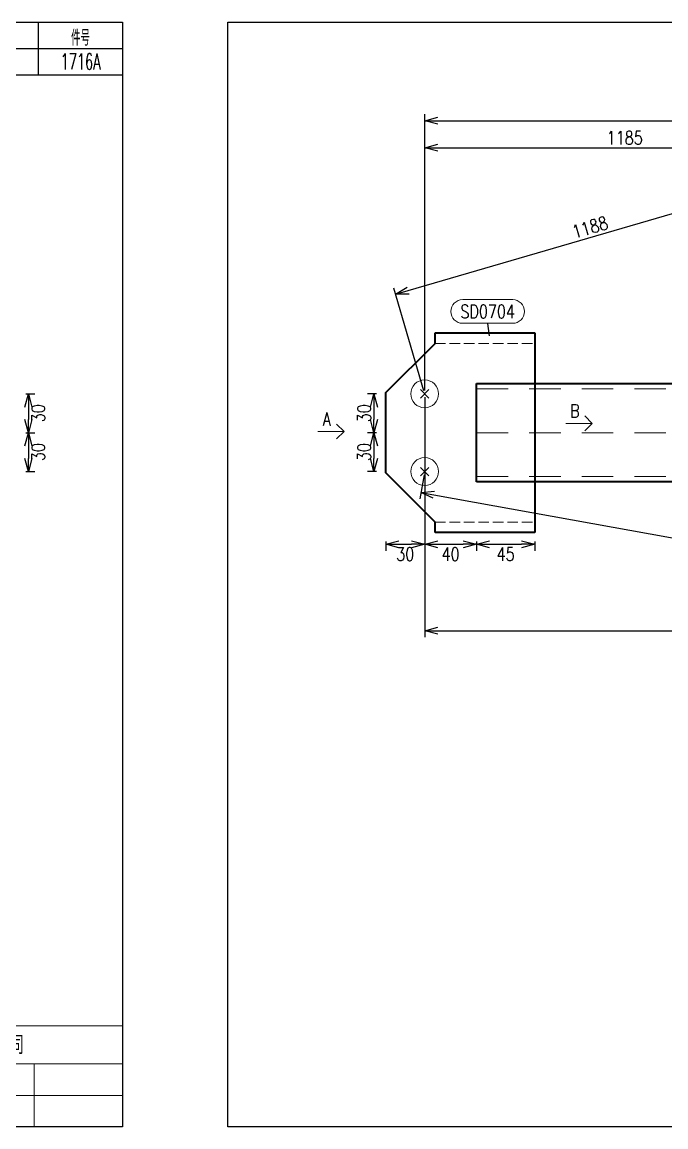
# Model space of a CAD drawing. Extents: x 154981 to 165753, y -86801 to -82885.
# Drawn here: x 159838 to 159960.3, y -83946.7 to -83736.7 of the extents above; entities that cross this region are included whole.
import ezdxf
from ezdxf.enums import TextEntityAlignment as Align

# ---------------------------------------------------------------- set-up
doc = ezdxf.new("R2010")
doc.units = 0
doc.header["$MEASUREMENT"] = 0
doc.linetypes.add('虚线', pattern=[2.75, 2, -0.75])
doc.linetypes.add('长虚线', pattern=[10, 6, -4])
doc.layers.get('0').update_dxf_attribs({"linetype": 'CONTINUOUS', "lineweight": 25})
doc.layers.get('Defpoints').update_dxf_attribs({"linetype": 'CONTINUOUS'})
doc.layers.add('4', color=7, linetype='CONTINUOUS', lineweight=25)
doc.layers.add('5', color=7, linetype='CONTINUOUS', lineweight=25)
doc.styles.add('DimFont', font='simplex.shx', dxfattribs={"width": 0.8, "bigfont": 'gbhzfs.shx'})
doc.styles.get("Standard").update_dxf_attribs({"font": 'simplex.shx', "width": 0.7, "height": 3, "bigfont": 'gbhzfs.shx'})
doc.dimstyles.new('DHDxfDimStyleOpen30', dxfattribs={"dimtxt": 2.5, "dimasz": 2.5, "dimexe": 1.25, "dimexo": 0.625, "dimtad": 2, "dimtxsty": 'DimFont', "dimblk": 'OPEN30', "dimblk1": 'OPEN30', "dimblk2": 'OPEN30', "dimcen": 2.5, "dimadec": 0, "dimazin": 0, "dimtfac": 1, "dimtmove": 0, "dimatfit": 3, "dimfxl": 0, "dimarcsym": 0})

# ---------------------------------------------------------------- blocks, each defined once
blk = doc.blocks.new('_OPEN30')
at = {"color": 0, "linetype": 'ByBlock', "lineweight": -2}
for p, q in [((-1, 0.268), (0, 0)), ((0, 0), (-1, -0.268)), ((0, 0), (-1, 0))]:
    blk.add_line(p, q, dxfattribs=at)
blk = doc.blocks.new('*D349')
at = {"layer": '5', "color": 3, "linetype": 'Continuous', "lineweight": -2}
for p, q in [((159914.5, -83806.7), (159914.5, -83759.29)), ((159917, -83760.54), (159988.02, -83760.54)), ((159990.52, -83784.5), (159990.52, -83759.29))]:
    blk.add_line(p, q, dxfattribs=at)
at = {"layer": 'Defpoints', "color": 0, "linetype": 'Continuous'}
for p in [(159990.52, -83760.54), (159990.52, -83785.13), (159914.5, -83807.33)]:
    blk.add_point(p, dxfattribs=at)
at = {"layer": '5', "color": 3, "linetype": 'Continuous', "lineweight": -2, "xscale": 2.5, "yscale": 2.5, "zscale": 2.5, "rotation": 180}
blk.add_blockref('_OPEN30', (159914.5, -83760.54), dxfattribs=at)
at = {"layer": '5', "color": 3, "linetype": 'Continuous', "lineweight": -2, "xscale": 2.5, "yscale": 2.5, "zscale": 2.5}
blk.add_blockref('_OPEN30', (159990.52, -83760.54), dxfattribs=at)
at = {"layer": '5', "color": 6, "linetype": 'Continuous', "lineweight": 18, "insert": (159952.51, -83758.66), "char_height": 2.5, "attachment_point": 5, "line_spacing_factor": 0.6, "style": 'DimFont'}
blk.add_mtext('1185', dxfattribs=at)
blk = doc.blocks.new('*D352')
at = {"layer": '5', "color": 3, "linetype": 'Continuous', "lineweight": -2}
for p, q in [((159914.5, -83807.95), (159914.5, -83853.61)), ((160023.16, -83842.39), (160023.16, -83853.61)), ((159917, -83852.36), (160020.66, -83852.36))]:
    blk.add_line(p, q, dxfattribs=at)
at = {"layer": 'Defpoints', "color": 0, "linetype": 'Continuous'}
for p in [(159914.5, -83807.33), (160023.16, -83841.77), (160023.16, -83852.36)]:
    blk.add_point(p, dxfattribs=at)
at = {"layer": '5', "color": 3, "linetype": 'Continuous', "lineweight": -2, "xscale": 2.5, "yscale": 2.5, "zscale": 2.5, "rotation": 180}
blk.add_blockref('_OPEN30', (159914.5, -83852.36), dxfattribs=at)
at = {"layer": '5', "color": 3, "linetype": 'Continuous', "lineweight": -2, "xscale": 2.5, "yscale": 2.5, "zscale": 2.5}
blk.add_blockref('_OPEN30', (160023.16, -83852.36), dxfattribs=at)
at = {"layer": '5', "color": 6, "linetype": 'Continuous', "lineweight": 18, "insert": (159968.83, -83854.24), "char_height": 2.5, "attachment_point": 5, "line_spacing_factor": 0.6, "style": 'DimFont'}
blk.add_mtext('1317', dxfattribs=at)
blk = doc.blocks.new('*D353')
at = {"layer": '5', "color": 3, "linetype": 'Continuous', "lineweight": -2}
for p, q in [((159914.5, -83806.7), (159914.5, -83754.16)), ((160146.57, -83806.7), (160146.57, -83754.16)), ((159917, -83755.41), (160144.07, -83755.41))]:
    blk.add_line(p, q, dxfattribs=at)
at = {"layer": 'Defpoints', "color": 0, "linetype": 'Continuous'}
for p in [(160146.57, -83755.41), (159914.5, -83807.33), (160146.57, -83807.33)]:
    blk.add_point(p, dxfattribs=at)
at = {"layer": '5', "color": 3, "linetype": 'Continuous', "lineweight": -2, "xscale": 2.5, "yscale": 2.5, "zscale": 2.5, "rotation": 180}
blk.add_blockref('_OPEN30', (159914.5, -83755.41), dxfattribs=at)
at = {"layer": '5', "color": 3, "linetype": 'Continuous', "lineweight": -2, "xscale": 2.5, "yscale": 2.5, "zscale": 2.5}
blk.add_blockref('_OPEN30', (160146.57, -83755.41), dxfattribs=at)
at = {"layer": '5', "color": 6, "linetype": 'Continuous', "lineweight": 18, "insert": (160030.54, -83753.54), "char_height": 2.5, "attachment_point": 5, "line_spacing_factor": 0.6, "style": 'DimFont'}
blk.add_mtext('2694', dxfattribs=at)
blk = doc.blocks.new('*D358')
at = {"layer": '5', "color": 3, "linetype": 'Continuous', "lineweight": -2}
for p, q in [((159990.34, -83784.53), (159984.64, -83765.01)), ((159911.37, -83787.7), (159982.59, -83766.91)), ((159914.32, -83806.73), (159908.62, -83787.21))]:
    blk.add_line(p, q, dxfattribs=at)
at = {"layer": 'Defpoints', "color": 0, "linetype": 'Continuous'}
for p in [(159984.99, -83766.2), (159990.52, -83785.13), (159914.5, -83807.33)]:
    blk.add_point(p, dxfattribs=at)
at = {"layer": '5', "color": 3, "linetype": 'Continuous', "lineweight": -2, "xscale": 2.5, "yscale": 2.5, "zscale": 2.5}
for p, rotation in [((159984.99, -83766.2), 16.27973343343106), ((159908.97, -83788.41), 196.2797334334311)]:
    blk.add_blockref('_OPEN30', p, dxfattribs=dict(at, rotation=rotation))
at = {"layer": '5', "color": 6, "linetype": 'Continuous', "lineweight": 18, "insert": (159945.92, -83775.66), "char_height": 2.5, "attachment_point": 5, "rotation": 16.2797, "line_spacing_factor": 0.6, "style": 'DimFont'}
blk.add_mtext('1188', dxfattribs=at)
blk = doc.blocks.new('*D360')
at = {"layer": '5', "color": 3, "linetype": 'Continuous', "lineweight": -2}
for p, q in [((159914.39, -83822.71), (159913.56, -83827.29)), ((159916.24, -83826.5), (160019.98, -83845.29)), ((160023.05, -83842.38), (160022.22, -83846.96))]:
    blk.add_line(p, q, dxfattribs=at)
at = {"layer": 'Defpoints', "color": 0, "linetype": 'Continuous'}
for p in [(159914.5, -83822.09), (160023.16, -83841.77), (160022.44, -83845.73)]:
    blk.add_point(p, dxfattribs=at)
at = {"layer": '5', "color": 3, "linetype": 'Continuous', "lineweight": -2, "xscale": 2.5, "yscale": 2.5, "zscale": 2.5}
for p, rotation in [((159913.78, -83826.06), 169.7360520854363), ((160022.44, -83845.73), 349.7360520854363)]:
    blk.add_blockref('_OPEN30', p, dxfattribs=dict(at, rotation=rotation))
at = {"layer": '5', "color": 6, "linetype": 'Continuous', "lineweight": 18, "insert": (159966.34, -83837.48), "char_height": 2.5, "attachment_point": 5, "rotation": 349.7361, "line_spacing_factor": 0.6, "style": 'DimFont'}
blk.add_mtext('1320', dxfattribs=at)
blk = doc.blocks.new('板孔21.5')
at = {"layer": '5', "color": 7, "linetype": 'Continuous', "lineweight": 13}
for p, q in [((-0.3, -0.3), (0.3, 0.3)), ((0.3, -0.3), (-0.3, 0.3))]:
    blk.add_line(p, q, dxfattribs=at)
blk.add_circle((0, 0), 1, dxfattribs=at)
blk = doc.blocks.new('*D366')
at = {"layer": '5', "color": 3, "linetype": 'Continuous', "lineweight": -2}
for p, q in [((159905.37, -83814.71), (159903.62, -83814.71)), ((159904.87, -83817.21), (159904.87, -83819.59)), ((159905.37, -83822.09), (159903.62, -83822.09))]:
    blk.add_line(p, q, dxfattribs=at)
at = {"layer": 'Defpoints', "color": 0, "linetype": 'Continuous'}
for p in [(159905.99, -83814.71), (159904.87, -83822.09), (159905.99, -83822.09)]:
    blk.add_point(p, dxfattribs=at)
at = {"layer": '5', "color": 3, "linetype": 'Continuous', "lineweight": -2, "xscale": 2.5, "yscale": 2.5, "zscale": 2.5}
for p, rotation in [((159904.87, -83814.71), 90), ((159904.87, -83822.09), 270)]:
    blk.add_blockref('_OPEN30', p, dxfattribs=dict(at, rotation=rotation))
at = {"layer": '5', "color": 6, "linetype": 'Continuous', "lineweight": 18, "insert": (159902.99, -83818.4), "char_height": 2.5, "attachment_point": 5, "rotation": 90, "line_spacing_factor": 0.6, "style": 'DimFont'}
blk.add_mtext('30', dxfattribs=at)
blk = doc.blocks.new('*D367')
at = {"layer": '5', "color": 3, "linetype": 'Continuous', "lineweight": -2}
for p, q in [((159905.37, -83807.33), (159903.62, -83807.33)), ((159904.87, -83809.83), (159904.87, -83812.21)), ((159905.37, -83814.71), (159903.62, -83814.71))]:
    blk.add_line(p, q, dxfattribs=at)
at = {"layer": 'Defpoints', "color": 0, "linetype": 'Continuous'}
for p in [(159905.99, -83807.33), (159904.87, -83814.71), (159905.99, -83814.71)]:
    blk.add_point(p, dxfattribs=at)
at = {"layer": '5', "color": 3, "linetype": 'Continuous', "lineweight": -2, "xscale": 2.5, "yscale": 2.5, "zscale": 2.5}
for p, rotation in [((159904.87, -83807.33), 90), ((159904.87, -83814.71), 270)]:
    blk.add_blockref('_OPEN30', p, dxfattribs=dict(at, rotation=rotation))
at = {"layer": '5', "color": 6, "linetype": 'Continuous', "lineweight": 18, "insert": (159902.99, -83811.02), "char_height": 2.5, "attachment_point": 5, "rotation": 90, "line_spacing_factor": 0.6, "style": 'DimFont'}
blk.add_mtext('30', dxfattribs=at)
blk = doc.blocks.new('*D368')
at = {"layer": '5', "color": 3, "linetype": 'Continuous', "lineweight": -2}
for p, q in [((159924.34, -83835.41), (159924.34, -83837.16)), ((159926.84, -83835.91), (159932.92, -83835.91)), ((159935.42, -83835.41), (159935.42, -83837.16))]:
    blk.add_line(p, q, dxfattribs=at)
at = {"layer": 'Defpoints', "color": 0, "linetype": 'Continuous'}
for p in [(159924.34, -83834.79), (159935.42, -83834.79), (159935.42, -83835.91)]:
    blk.add_point(p, dxfattribs=at)
at = {"layer": '5', "color": 3, "linetype": 'Continuous', "lineweight": -2, "xscale": 2.5, "yscale": 2.5, "zscale": 2.5, "rotation": 180}
blk.add_blockref('_OPEN30', (159924.34, -83835.91), dxfattribs=at)
at = {"layer": '5', "color": 3, "linetype": 'Continuous', "lineweight": -2, "xscale": 2.5, "yscale": 2.5, "zscale": 2.5}
blk.add_blockref('_OPEN30', (159935.42, -83835.91), dxfattribs=at)
at = {"layer": '5', "color": 6, "linetype": 'Continuous', "lineweight": 18, "insert": (159929.88, -83837.79), "char_height": 2.5, "attachment_point": 5, "line_spacing_factor": 0.6, "style": 'DimFont'}
blk.add_mtext('45', dxfattribs=at)
blk = doc.blocks.new('*D369')
at = {"layer": '5', "color": 3, "linetype": 'Continuous', "lineweight": -2}
for p, q in [((159914.5, -83835.41), (159914.5, -83837.16)), ((159917, -83835.91), (159921.84, -83835.91)), ((159924.34, -83835.41), (159924.34, -83837.16))]:
    blk.add_line(p, q, dxfattribs=at)
at = {"layer": 'Defpoints', "color": 0, "linetype": 'Continuous'}
for p in [(159914.5, -83834.79), (159924.34, -83834.79), (159924.34, -83835.91)]:
    blk.add_point(p, dxfattribs=at)
at = {"layer": '5', "color": 3, "linetype": 'Continuous', "lineweight": -2, "xscale": 2.5, "yscale": 2.5, "zscale": 2.5, "rotation": 180}
blk.add_blockref('_OPEN30', (159914.5, -83835.91), dxfattribs=at)
at = {"layer": '5', "color": 3, "linetype": 'Continuous', "lineweight": -2, "xscale": 2.5, "yscale": 2.5, "zscale": 2.5}
blk.add_blockref('_OPEN30', (159924.34, -83835.91), dxfattribs=at)
at = {"layer": '5', "color": 6, "linetype": 'Continuous', "lineweight": 18, "insert": (159919.42, -83837.79), "char_height": 2.5, "attachment_point": 5, "line_spacing_factor": 0.6, "style": 'DimFont'}
blk.add_mtext('40', dxfattribs=at)
blk = doc.blocks.new('*D370')
at = {"layer": '5', "color": 3, "linetype": 'Continuous', "lineweight": -2}
for p, q in [((159907.12, -83835.41), (159907.12, -83837.16)), ((159909.62, -83835.91), (159912, -83835.91)), ((159914.5, -83835.41), (159914.5, -83837.16))]:
    blk.add_line(p, q, dxfattribs=at)
at = {"layer": 'Defpoints', "color": 0, "linetype": 'Continuous'}
for p in [(159907.12, -83834.79), (159914.5, -83834.79), (159914.5, -83835.91)]:
    blk.add_point(p, dxfattribs=at)
at = {"layer": '5', "color": 3, "linetype": 'Continuous', "lineweight": -2, "xscale": 2.5, "yscale": 2.5, "zscale": 2.5, "rotation": 180}
blk.add_blockref('_OPEN30', (159907.12, -83835.91), dxfattribs=at)
at = {"layer": '5', "color": 3, "linetype": 'Continuous', "lineweight": -2, "xscale": 2.5, "yscale": 2.5, "zscale": 2.5}
blk.add_blockref('_OPEN30', (159914.5, -83835.91), dxfattribs=at)
at = {"layer": '5', "color": 6, "linetype": 'Continuous', "lineweight": 18, "insert": (159910.81, -83837.79), "char_height": 2.5, "attachment_point": 5, "line_spacing_factor": 0.6, "style": 'DimFont'}
blk.add_mtext('30', dxfattribs=at)
blk = doc.blocks.new('*D792')
at = {"layer": '5', "color": 3, "linetype": 'Continuous', "lineweight": -2}
for p, q in [((159838.7, -83807.33), (159840.45, -83807.33)), ((159839.2, -83809.83), (159839.2, -83812.21)), ((159838.7, -83814.71), (159840.45, -83814.71))]:
    blk.add_line(p, q, dxfattribs=at)
at = {"layer": 'Defpoints', "color": 0, "linetype": 'Continuous'}
for p in [(159838.08, -83807.33), (159838.08, -83814.71), (159839.2, -83814.71)]:
    blk.add_point(p, dxfattribs=at)
at = {"layer": '5', "color": 3, "linetype": 'Continuous', "lineweight": -2, "xscale": 2.5, "yscale": 2.5, "zscale": 2.5}
for p, rotation in [((159839.2, -83807.33), 90), ((159839.2, -83814.71), 270)]:
    blk.add_blockref('_OPEN30', p, dxfattribs=dict(at, rotation=rotation))
at = {"layer": '5', "color": 6, "linetype": 'Continuous', "lineweight": 18, "insert": (159841.08, -83811.02), "char_height": 2.5, "attachment_point": 5, "rotation": 90, "line_spacing_factor": 0.6, "style": 'DimFont'}
blk.add_mtext('30', dxfattribs=at)
blk = doc.blocks.new('*D791')
at = {"layer": '5', "color": 3, "linetype": 'Continuous', "lineweight": -2}
for p, q in [((159838.7, -83814.71), (159840.45, -83814.71)), ((159839.2, -83817.21), (159839.2, -83819.59)), ((159838.7, -83822.09), (159840.45, -83822.09))]:
    blk.add_line(p, q, dxfattribs=at)
at = {"layer": 'Defpoints', "color": 0, "linetype": 'Continuous'}
for p in [(159838.08, -83814.71), (159838.08, -83822.09), (159839.2, -83822.09)]:
    blk.add_point(p, dxfattribs=at)
at = {"layer": '5', "color": 3, "linetype": 'Continuous', "lineweight": -2, "xscale": 2.5, "yscale": 2.5, "zscale": 2.5}
for p, rotation in [((159839.2, -83814.71), 90), ((159839.2, -83822.09), 270)]:
    blk.add_blockref('_OPEN30', p, dxfattribs=dict(at, rotation=rotation))
at = {"layer": '5', "color": 6, "linetype": 'Continuous', "lineweight": 18, "insert": (159841.08, -83818.4), "char_height": 2.5, "attachment_point": 5, "rotation": 90, "line_spacing_factor": 0.6, "style": 'DimFont'}
blk.add_mtext('30', dxfattribs=at)
blk = doc.blocks.new('CTDHK')
at = {"color": 0, "linetype": 'Continuous'}
for p, q in [((0, 210), (297, 210)), ((0, 0), (0, 210)), ((297, 210), (297, 0)), ((297, 0), (0, 0))]:
    blk.add_line(p, q, dxfattribs=at)

msp = doc.modelspace()

# ---------------------------------------------------------------- linework, layer by layer
at = {"color": 3, "linetype": 'Continuous'}
msp.add_line((159926.45853, -83793.92924), (159926.75359, -83796.31056), dxfattribs=at)
at = {"layer": '4', "color": 1, "linetype": 'Continuous', "lineweight": 25}
for p, q in [((159841.11666, -83746.66733), (159841.11666, -83736.66733)), ((159710.11666, -83741.66733), (159857.11666, -83741.66733)), ((159710.11666, -83746.66733), (159857.11666, -83746.66733))]:
    msp.add_line(p, q, dxfattribs=at)
at = {"layer": '4', "color": 1, "linetype": 'Continuous', "lineweight": 18}
for p, q in [((159790.61666, -83927.46733), (159857.11666, -83927.46733)), ((159790.61666, -83934.66733), (159857.11666, -83934.66733)), ((159840.31666, -83946.66733), (159840.31666, -83934.66733)), ((159790.61666, -83940.66733), (159857.11666, -83940.66733))]:
    msp.add_line(p, q, dxfattribs=at)
for points in [[(159560.11666, -83736.66733), (159560.11666, -83946.66733), (159857.11666, -83946.66733), (159857.11666, -83736.66733)], [(159877.11666, -83736.66733), (159877.11666, -83946.66733), (160174.11666, -83946.66733), (160174.11666, -83736.66733)]]:
    msp.add_lwpolyline(points, close=True, dxfattribs=at)
at = {"layer": '5', "color": 3, "linetype": 'Continuous', "lineweight": 18}
for p, q in [((159921.72535, -83789.42509), (159931.22535, -83789.42509)), ((159921.72535, -83793.92509), (159931.22535, -83793.92509))]:
    msp.add_line(p, q, dxfattribs=at)
at = {"layer": '5', "color": 7, "linetype": 'Continuous', "lineweight": 35}
for p, q in [((159916.46856, -83795.76034), (159935.41845, -83795.76034)), ((159916.46856, -83797.72916), (159916.46856, -83795.76034)), ((159935.41845, -83795.76034), (159935.41845, -83833.66012)), ((159907.11666, -83807.08105), (159916.46856, -83797.72916)), ((159924.34384, -83805.35833), (160136.72651, -83805.35833)), ((159924.34384, -83824.06212), (159924.34384, -83805.35833)), ((159907.11666, -83822.3394), (159907.11666, -83807.08105)), ((159916.46856, -83831.6913), (159907.11666, -83822.3394)), ((160136.72651, -83824.06212), (159924.34384, -83824.06212)), ((159916.46856, -83833.66012), (159916.46856, -83831.6913)), ((159935.41845, -83833.66012), (159916.46856, -83833.66012))]:
    msp.add_line(p, q, dxfattribs=at)
at = {"layer": '5', "color": 7, "linetype": '虚线', "lineweight": 18}
for p, q in [((159916.46856, -83797.72916), (159935.41845, -83797.72916)), ((159916.46856, -83831.6913), (159935.41845, -83831.6913))]:
    msp.add_line(p, q, dxfattribs=at)
at = {"layer": '5', "color": 7, "linetype": '长虚线', "lineweight": 18}
for p, q in [((159924.34384, -83806.35833), (160136.72651, -83806.35833)), ((159924.34384, -83823.06212), (160136.72651, -83823.06212))]:
    msp.add_line(p, q, dxfattribs=at)
at = {"layer": '5', "color": 6, "linetype": 'Continuous', "lineweight": 13}
for p, q in [((159899.18145, -83814.49455), (159897.76723, -83813.08033)), ((159941.31552, -83812.94446), (159946.31552, -83812.94446)), ((159946.31552, -83812.94446), (159944.9013, -83811.53024)), ((159946.31552, -83812.94446), (159944.9013, -83814.35867)), ((159894.18145, -83814.49455), (159899.18145, -83814.49455)), ((159899.18145, -83814.49455), (159897.76723, -83815.90876))]:
    msp.add_line(p, q, dxfattribs=at)
at = {"layer": '5', "color": 56, "linetype": '长虚线', "lineweight": 18}
msp.add_line((159924.34384, -83814.71023), (160136.72651, -83814.71023), dxfattribs=at)
at = {"layer": '5', "color": 3, "linetype": 'Continuous', "lineweight": 18}
for centre, start, end in [((159921.72535, -83791.67509), 90, 270), ((159931.22535, -83791.67509), 270, 90)]:
    msp.add_arc(centre, 2.25, start, end, dxfattribs=at)

# ---------------------------------------------------------------- block references
at = {"color": 2, "linetype": 'Continuous'}
for p in [(159560.11666, -83946.66733), (159877.11666, -83946.66733)]:
    msp.add_blockref('CTDHK', p, dxfattribs=at)
at = {"layer": '5', "color": 7, "linetype": 'Continuous', "lineweight": 35, "xscale": -2.646000000007916, "yscale": 2.645999999993364, "zscale": 2.646, "rotation": 180}
for p in [(159914.49974, -83807.32715), (159914.49974, -83822.0933)]:
    msp.add_blockref('板孔21.5', p, dxfattribs=at)

# ---------------------------------------------------------------- texts
at = {"layer": '4', "color": 1, "linetype": 'Continuous', "lineweight": 25, "width": 0.6}
for s, p in [('件号', (159849.11666, -83739.66733)), ('1716A', (159849.11666, -83744.16733))]:
    msp.add_text(s, height=3, dxfattribs=at).set_placement(p, align=Align.MIDDLE_CENTER)
at = {"layer": '4', "color": 1, "linetype": 'Continuous', "lineweight": 13}
msp.add_text('广东禅涛钢结构有限公司', height=3.6, dxfattribs=at).set_placement((159824.11666, -83931.06733), align=Align.MIDDLE_CENTER)
at = {"layer": '5', "color": 6, "linetype": 'Continuous', "lineweight": 18, "width": 0.8}
msp.add_text('SD0704', height=2.5, dxfattribs=at).set_placement((159926.47535, -83791.67509), align=Align.MIDDLE_CENTER)
at = {"layer": '5', "color": 6, "linetype": 'Continuous', "lineweight": 13, "width": 0.8}
for s, p in [('A', (159895.87945, -83812.12966)), ('B', (159943.01352, -83810.57957))]:
    msp.add_text(s, height=2.5, dxfattribs=at).set_placement(p, align=Align.MIDDLE_CENTER)

# ---------------------------------------------------------------- dimensions: what is measured, and where the dimension line sits
at = {"layer": '5', "color": 3, "linetype": 'Continuous', "lineweight": 18}
for base, p2, text, picture, middle in [((160146.57061, -83755.41086), (160146.57061, -83807.32715), '2694', '*D353', (160030.53518, -83755.41086)), ((159990.51916, -83760.53586), (159990.51916, -83785.1267), '1185', '*D349', (159952.50945, -83760.53586)), ((160023.16086, -83852.36326), (160023.16086, -83841.76975), '1317', '*D352', (159968.8303, -83852.36326))]:
    dim = msp.add_linear_dim(base=base, p1=(159914.49974, -83807.32715), p2=p2, text=text, dimstyle='DHDxfDimStyleOpen30', override={"dimtxt": 2.5, "dimclrd": 3, "dimclre": 3, "dimclrt": 6}, dxfattribs=at)
    dim.commit()
    dim.dimension.update_dxf_attribs({"geometry": picture, "text_midpoint": middle, "dimtype": 160})
for base, p1, p2, angle, text, picture, middle in [((159984.99333, -83766.20497), (159914.49974, -83807.32715), (159990.51916, -83785.1267), 16.2797334, '1188', '*D358', (159946.44567, -83777.4623)), ((160022.443, -83845.73403), (159914.49974, -83822.0933), (160023.16086, -83841.76975), 349.7360521, '1320', '*D360', (159966.67349, -83835.63524))]:
    dim = msp.add_linear_dim(base=base, p1=p1, p2=p2, angle=angle, text=text, dimstyle='DHDxfDimStyleOpen30', override={"dimtxt": 2.5, "dimclrd": 3, "dimclre": 3, "dimclrt": 6}, dxfattribs=at)
    dim.commit()
    dim.dimension.update_dxf_attribs({"geometry": picture, "text_midpoint": middle, "dimtype": 161})
at = {"layer": '5', "color": 6, "linetype": 'Continuous', "lineweight": 18}
for base, p1, p2, picture, middle in [((159839.20369, -83814.71023), (159838.07869, -83807.32715), (159838.07869, -83814.71023), '*D792', (159839.20369, -83811.01869)), ((159904.86666, -83814.71023), (159905.99166, -83807.32715), (159905.99166, -83814.71023), '*D367', (159904.86666, -83811.01869)), ((159839.20369, -83822.0933), (159838.07869, -83814.71023), (159838.07869, -83822.0933), '*D791', (159839.20369, -83818.40177)), ((159904.86666, -83822.0933), (159905.99166, -83814.71023), (159905.99166, -83822.0933), '*D366', (159904.86666, -83818.40177))]:
    dim = msp.add_linear_dim(base=base, p1=p1, p2=p2, angle=270, text='30', dimstyle='DHDxfDimStyleOpen30', override={"dimtxt": 2.5, "dimclrd": 3, "dimclre": 3, "dimclrt": 6}, dxfattribs=at)
    dim.commit()
    dim.dimension.update_dxf_attribs({"geometry": picture, "text_midpoint": middle, "dimtype": 160})
for base, p1, p2, text, picture, middle in [((159914.49974, -83835.91012), (159907.11666, -83834.78512), (159914.49974, -83834.78512), '30', '*D370', (159910.8082, -83835.91012)), ((159924.34384, -83835.91012), (159914.49974, -83834.78512), (159924.34384, -83834.78512), '40', '*D369', (159919.42179, -83835.91012)), ((159935.41845, -83835.91012), (159924.34384, -83834.78512), (159935.41845, -83834.78512), '45', '*D368', (159929.88114, -83835.91012))]:
    dim = msp.add_linear_dim(base=base, p1=p1, p2=p2, text=text, dimstyle='DHDxfDimStyleOpen30', override={"dimtxt": 2.5, "dimclrd": 3, "dimclre": 3, "dimclrt": 6}, dxfattribs=at)
    dim.commit()
    dim.dimension.update_dxf_attribs({"geometry": picture, "text_midpoint": middle, "dimtype": 160})

doc.saveas('drawing.dxf')
